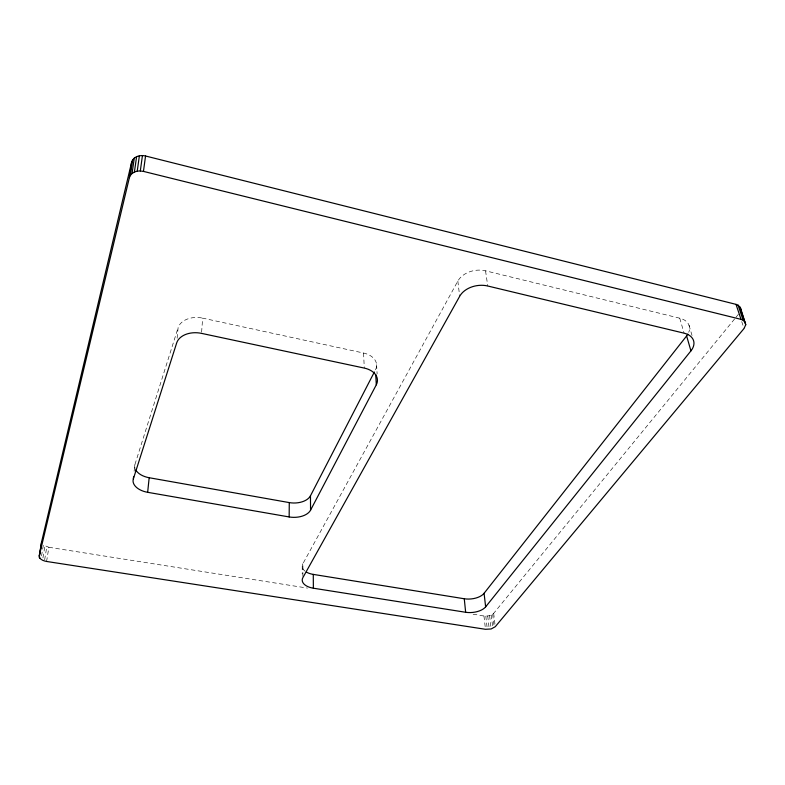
<?xml version="1.0" encoding="UTF-8"?>
<svg xmlns="http://www.w3.org/2000/svg" width="785" height="785" viewBox="0 0 785 785"><rect width="100%" height="100%" fill="white"/><g stroke="black" fill="none" stroke-linecap="round" stroke-linejoin="round"><path stroke-width="0.59" stroke-dasharray="3.92 2.94" d="M201.608 332.192L202.658 318.131L363.583 353.034A19.458 13.316 -2.4 0 1 375.495 369.823M177.125 338.237L178.107 327.708A20.41 14.218 5.8 0 1 202.658 318.131M134.098 471.255L135.02 464.21L178.107 327.708M46.58 561.461L48.896 547.282L43.361 545.065L41.379 556.889M44.647 559.793L46.796 546.792M42.939 557.86L44.912 546.036M302.912 576.426L302.902 563.689L457.832 281.099A21.048 15.219 -9.6 0 1 485.542 270.815L679.761 318.2A20.675 13.374 -16.1 0 1 688.749 332.34M473.08 614.233C479.557 614.763 488.044 618.56 493.677 613.34L735.153 318.278M735.928 317.326L739.028 313.529M48.896 547.282L307.514 588.102M741.727 321.595L744.033 328.503M689.014 325.206L692.046 335.558M679.761 318.2L684.078 333.174M485.542 270.815L487.75 286.005M457.832 281.099L459.686 296.279M493.677 613.34L495.266 626.705M492.666 614.253L494.246 627.617M491.273 615.038L492.843 628.392M489.585 615.626L491.145 628.971M487.721 615.989L489.261 629.334M485.797 616.097L487.328 629.442M483.962 615.95L485.473 629.295M376.604 364.672L377.114 373.905M363.583 353.034L364.279 368.077M302.225 565.936L302.225 574.031M305.139 571.235A15.729 8.684 -0.9 0 1 302.902 563.689M135.089 468.468A17.947 10.853 5.3 0 1 135.02 464.21"/><path stroke-width="1.18" d="M133.607 476.623L133.352 478.879A18.124 10.794 5.1 0 0 147.658 492.313L289.155 516.942L289.272 502.596A17.142 10.284 0.1 0 0 310.467 495.796L374.366 372.002M147.658 492.313L149.17 477.731A17.947 10.853 5.3 0 1 135.717 469.872M745.554 322.949L743.11 320.162L741.03 319.358L143.459 171.395L145.549 155.999C140.27 154.606 133.244 156.48 131.625 162.269L41.674 541.532L39.279 555.76C39.103 559.469 43.607 560.902 46.58 561.461L485.473 629.295L491.145 628.971L495.266 626.705L744.033 328.503L745.75 324.745L740.51 307.975L738.086 305.179L736.016 304.364L145.549 155.999M39.279 555.76L129.368 177.675C130.644 172.985 135.795 170.777 140.309 170.953L142.438 155.558M137.218 171.169L139.387 155.773M134.402 172.023L136.61 156.627M132.057 173.475L134.284 158.07M129.368 177.675L131.625 162.269M130.339 175.398L132.587 160.003M39.289 556.948L41.674 541.532M133.352 478.879L176.684 342.917A20.645 14.179 5.6 0 1 201.519 333.37L364.279 368.077A19.674 13.266 -2.4 0 1 376.3 384.807L310.556 510.171A17.309 10.225 0 0 1 289.155 516.942M306.435 572.098A15.729 8.684 -0.9 0 0 313.274 574.394L464.269 598.759A15.209 8.036 -5.2 0 0 484.08 593.303L686.62 335.941A20.675 13.374 -16.1 0 0 687.837 334.165M690.937 350.866A20.91 13.325 -15.7 0 0 684.078 333.174L487.75 286.005A21.293 15.19 -9.3 0 0 459.686 296.279L302.912 577.583A15.867 8.615 -0.9 0 0 313.372 588.21L465.652 612.271A15.337 7.968 -5.1 0 0 485.64 606.854L690.937 350.866L686.62 335.941M140.309 170.953L143.459 171.395M149.17 477.731L289.272 502.596M39.25 557.173L39.829 558.37M739.617 306.405L745.75 324.745M738.086 305.179L743.11 320.162M736.016 304.364L741.03 319.358M484.08 593.303L485.64 606.854M740.51 307.975L740.716 309.771M464.269 598.759L465.652 612.271M375.74 374.435L376.3 384.807M313.274 574.394L313.372 588.21M310.467 495.796L310.556 510.171"/></g></svg>
